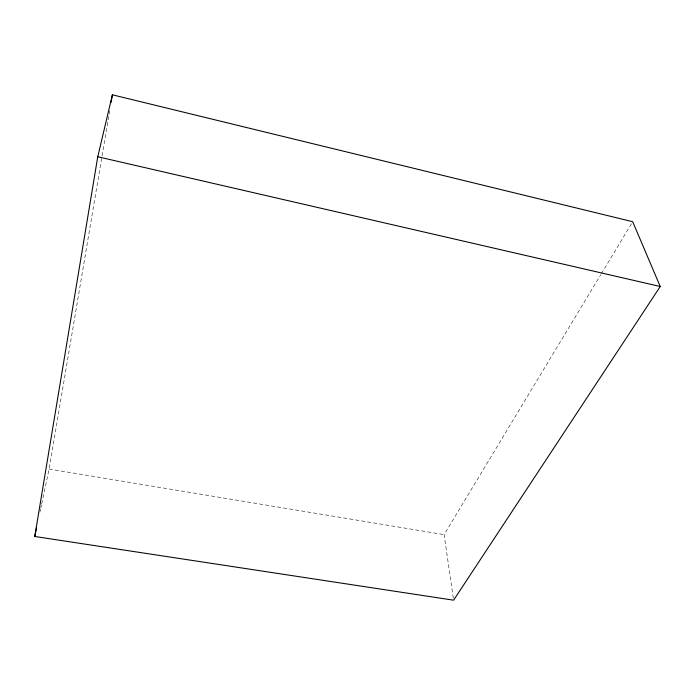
<?xml version="1.0" encoding="UTF-8"?>
<svg xmlns="http://www.w3.org/2000/svg" width="695" height="695" viewBox="0 0 695 695"><rect width="100%" height="100%" fill="white"/><g stroke="black" fill="none" stroke-linecap="round" stroke-linejoin="round"><path stroke-width="0.52" stroke-dasharray="3.48 2.61" d="M41.709 503.814L49.11 469.038L108.959 115.118M109.141 114.05L109.68 110.844M39.91 512.241L40.579 509.079M40.805 508.028L41.483 504.865M453.288 598.082L444.122 534.62L600.784 274.638M601.349 273.708L631.564 223.573M49.11 469.038L444.122 534.62"/><path stroke-width="1.04" d="M34.75 536.479L97.76 156.749L112.39 94.807L632.685 221.714L660.25 286.514L453.592 600.193L34.75 536.479L36.548 528.052M111.13 102.287L112.39 94.807M97.76 156.749L660.25 286.514"/></g></svg>
